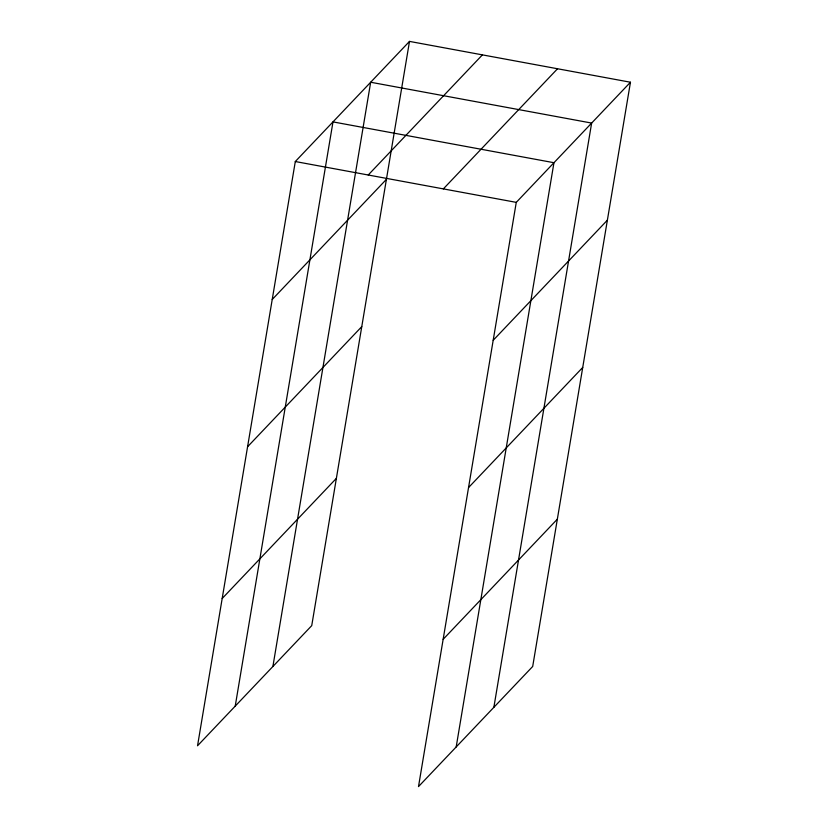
<?xml version="1.0" encoding="UTF-8"?>
<svg xmlns="http://www.w3.org/2000/svg" width="828" height="828" viewBox="0 0 828 828"><rect width="100%" height="100%" fill="white"/><g stroke="black" fill="none" stroke-linecap="round" stroke-linejoin="round"><path stroke-width="1.24" d="M409.498 41.4L295.306 161.532L197.54 745.769L311.732 625.637L409.498 41.4L630.46 82.231L532.694 666.468L418.502 786.6L516.268 202.363L630.46 82.231M235.224 706.129L332.991 121.892L553.953 162.712L456.187 746.959M272.898 666.488L370.675 82.241L591.637 123.072L493.871 707.309M368.222 175.008L482.413 54.876M272.226 299.477L386.417 179.345M443.353 188.887L557.544 68.755M247.572 446.758L361.764 326.625M222.183 598.499L336.375 478.367M493.188 340.308L607.379 220.176M468.544 487.578L582.736 367.446M443.146 639.319L557.337 519.187M295.306 161.532L516.268 202.363"/></g></svg>
